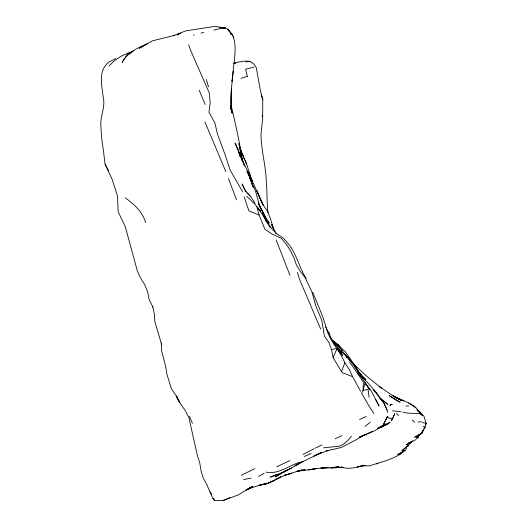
<?xml version="1.0" encoding="UTF-8"?>
<svg xmlns="http://www.w3.org/2000/svg" width="527" height="527" viewBox="0 0 527 527"><rect width="100%" height="100%" fill="white"/><g stroke="black" fill="none" stroke-linecap="round" stroke-linejoin="round"><path stroke-width="0.79" d="M234.008 63.431L236.854 62.384L244.475 61.086L249.963 61.303L253.856 64.129L256.26 67.594L260.542 91.171L262.769 99.359L262.683 118.114L261.003 134.115C261.122 150.465 266.023 166.242 266.346 182.592C267.222 192.599 266.827 202.697 267.933 212.71M233.02 36.198L233.257 36.686C236.906 47.766 234.146 59.531 233.217 70.842L233.158 71.224C232.223 85.143 228.935 99.498 232.117 113.312L230.714 105.459L231.043 109.873L231.439 88.628L231.445 107.64L231.36 106.5C235.655 124.642 239.884 142.692 242.236 161.216M418.313 436.731L418.207 438.108L416.534 438.062L417.377 436.692M233.158 71.224L231.972 81.244L232.124 79.999M338.782 349.921L346.726 356.239C353.828 364.223 358.676 373.847 365.046 382.444L363.077 390.454L361.693 393.267L368.986 406.04L374.005 413.583M424.762 426.817L422.476 432.634L414.565 437.298L421.211 433.596L425.137 427.245L426.198 423.234L423.807 415.948L417.562 410.559M312.814 292.287C317.3 304.217 323.143 315.64 326.233 328.064C329.592 341.048 339.77 350.475 344.796 362.767L341.542 371.766L333.117 357.616L331.523 349.559L328.894 342.379L324.368 336.028L321.845 320.475L316.002 306.371L311.773 291.563L305.212 277.775L300.403 271.55L296.398 264.976L293.895 257.736L290.581 250.859L286.398 244.357L281.24 238.283L271.932 234.021L264.877 229.173L259.067 214.996L256.866 206.604L252.749 201.946L246.669 196.275M333.117 357.616L337.135 348.281L342.484 355.455L337.767 349.19M392.437 419.117L394.795 413.669L391.317 420.783L392.437 419.117L391.851 418.194L388.992 418.267L387.47 416.567M425.566 424.578L426.198 423.234L422.259 422.595M422.621 430.645L421.211 433.596L422.476 432.634L416.534 438.062M377.793 428.247L383.07 425.335L387.457 416.449L383.07 425.335L375.349 430.473L359.295 437.305M133.772 50.849L128.153 53.062L122.132 62.43C127.191 52.647 137.534 47.904 147.204 43.84M408.675 445.111L402.114 450.559L408.675 445.111L412.825 440.849L406.284 444.828L416.106 439.505M407.694 446.718L408.669 445.453M351.397 436.132C348.044 440.5 344.283 444.788 338.749 446.257L323.545 447.831M405.704 449.32L406.627 448.365M404.235 450.592L400.448 454.294L393.682 457.713L385.211 460.993L369.229 465.868L362.135 465.763M108.937 65.994L114.814 60.374L121.243 56.139L128.153 53.062M364.961 426.475L370.231 422.259M404.472 450.289L398.926 454.63L405.283 450.196L397.246 454.57M127.336 55.144L131.256 52.72M377.859 428.306L387.523 424.051L390.105 422.239L387.457 423.761M283.19 472.33L275.259 476.961L286.207 470.321L282.722 472.607L291.286 468.095L283.19 472.33L289.916 468.806M314.323 448.602L303.045 454.432M258.586 476.461L264.225 473.167M386.133 424.525L380.718 427.344L388.86 423.247L382.154 426.811L383.551 426.165L377.859 428.201M385.85 424.011L377.879 428.537L385.85 424.011L387.523 424.051M146.539 44.209L139.187 48.26L152.481 40.842L174.674 35.289L173.205 35.757L185.86 30.856L215.102 26.35L226.979 28.438M403.926 450.941L405.283 450.196M321.424 452.456L294.949 465.558L303.045 461.336C292.623 467.508 281.886 473.292 270.364 477.152L277.294 474.148M115.723 58.51L108.997 62.034C97.521 70.697 101.981 86.191 103.397 98.22C105.281 107.192 100.512 115.406 100.802 124.339C101.158 132.363 101.671 140.399 103.14 148.311L105.057 164.114L111.961 178.93L117.501 195.846L118.2 211.874L125.255 226.623L137.442 271.267L140.669 278.184L144.747 284.732L147.692 291.774L149.167 299.455L152.982 307.294M241.287 475.308L254.811 468.635M360.02 436.962L372.418 431.415M315.37 448.055L321.852 444.94M276.721 466.823L289.791 460.611M321.411 452.429L313.868 456.007L327.932 450.486L326.45 450.914L341.344 447.469L356.18 439.768L364.091 435.078L359.934 436.916M359.546 419.499L366.272 416.435M335.073 438.754L341.911 435.71M152.639 306.266L154.339 313.855L154.813 321.602L161.506 344.032L161.321 342.932L161.684 351.101L165.59 366.048L166.802 373.847L171.301 388.537L175.774 395.257L179.766 402.575L176.354 395.836L179.694 402.707L184.865 409.953L188.857 417.45L197.394 455.618L199.759 462.917L201.004 470.703L203.244 478.048L206.907 484.774L212.961 498.786L214.621 500.459L222.842 500.65L229.772 497.646M304.25 456.448L311.226 453.576M300.047 462.113C288.816 465.519 278.203 474.814 265.937 472.1M383.07 425.335L384.506 424.782M234.021 63.503L235.444 63.003L233.975 63.411M359.934 436.817L365.639 434.801M222.842 500.65L238.441 494.84L251.491 486.816L246.346 490.13L253.039 486.546L247.637 489.227L256.227 486.243L265.088 483.898L258.302 485.407L268.171 483.325L274.969 479.992L266.682 483.746L261.122 484.82L268.171 483.325L266.682 483.746L273.678 480.887L280.786 476.698L275.628 479.656L283.17 476.039L291.82 473.18L284.514 475.255L301.984 469.959L297.557 471.112M376.594 463.938L378.05 463.437M408.293 442.917L412.022 441.666M240.944 78.358L247.308 76.31L247.664 76.731M193.409 35.157L194.127 34.94M213.857 30.144L218.481 28.919L225.022 28.023L219.449 27.371M357.346 466.902L363.973 465.163C356.72 467.62 348.617 469.583 341.101 467.1M331.523 349.559L337.135 348.281M296.2 471.711L305.179 469.662L299.863 470.618M243.606 479.603L251.148 478.108M201.057 32.997L203.765 32.496M297.584 471.033L307.024 470.137L316.2 468.582L308.558 469.82L317.801 468.437L328.888 467.528L320.95 468.022L330.686 467.877L338.459 466.487L337.959 466.573M357.372 466.955L365.745 465.46L362.102 465.723M245.74 61.969L249.963 61.303M254.027 67.12L245.536 69.208L247.308 76.31M341.832 467.093L332.458 468.154L330.686 467.877M418.089 422.055L421.402 421.791M336.186 467.225L337.8 467.185M405.895 406.014L408.708 405.961M392.431 410.79L400.988 411.765M336.088 467.33L343.064 467.469L341.542 467.12M219.377 27.325L225.556 27.957M419.709 412.885L421.297 414.683L420.829 413.715C414.815 412.97 408.675 413.86 402.76 412.173M230.582 34.321L232.526 34.65L227.677 29.104L232.842 35.691L227.677 29.104M423.188 426.527L425.137 427.245M341.918 372.431L352.596 376.673L360.62 391.324M259.067 214.996L248.902 210.859L244.12 196.907M394.802 396.884L401.726 400.685L392.589 395.573L403.682 401.014L394.848 397.055C404.321 400.961 415.23 404.374 420.829 413.715M396.712 400.52L400.112 402.213L389.315 395.665L396.041 400.079M332.735 340.949L337.761 344.177L342.069 350.626L341.443 349.724M408.695 402.964L415.889 407.542M394.11 396.502L379.111 386.456L381.41 388.05L365.224 375L354.144 364.361L345.257 351.588L338.677 345.765M333.117 341.819L335.706 343.611L333.367 341.562M333.723 342.003L334.961 342.925M396.409 413.563L398.794 415.375M380.988 399.137L387.892 404.446L379.493 397.43L384.354 403.636L378.926 396.502M125.4 198.04C134.227 204.16 142.54 211.861 145.61 222.519M358.307 371.878L361.147 374.42L357.313 370.553M332.754 340.396L335.106 342.543M357.84 373.07C366.357 380.962 374.526 389.532 380.738 399.387M412.266 420.006L414.709 422.265M419.512 412.799L422.292 415.434L417.048 409.802M338.578 345.725L340.679 347.715L337.833 344.289M333.321 341.806L340.903 348.775L347.286 357.556M359.816 373.821L365.843 379.519L361.812 376.12L358.531 372.102L364.48 378.933L359.249 372.892L355.218 366.324L359.394 373.142M247.163 193.007L250.872 196.795L255.147 203.257M333.802 343.624L339.46 349.48L342.148 353.077M257.986 208.692L260.378 211.195L256.866 206.604M338.683 346.759L335.93 343.802L340.903 348.775L334.125 342.227L330.133 337.214M250.872 196.795L245.193 190.669L242.104 183.976L246.102 191.927M417.061 409.874L418.122 411.08M377.879 395.006L373.281 389.46L378.346 395.573M347.128 357.293L346.087 356.021L346.924 357.293M258.032 207.967L271.352 228.31L276.616 233.639L283.737 238.369L289.125 244.745C296.885 254.982 299.31 267.788 306.187 278.526M242.815 191.986L230.154 170.181L225.404 155.603L217.48 134.082L214.838 122.751L208.962 112.31L210.181 102.778L209.278 92.923L191.222 51.758L188.64 44.736M264.771 216.814L269.225 223.191L264.284 215.846L268.111 222.499L258.375 202.875M349.546 361.878L363.334 382.009L363.077 390.454L368.05 389.46L369.091 397.332M346.634 356.838L344.862 354.223L354.664 365.389L359.249 372.892M344.796 362.767L349.361 369.519L352.596 376.673M266.095 221.096L270.338 227.572M365.046 382.444L369.835 389.861L365.343 383.491L371.015 390.52L379.084 406.007L375.507 399.242M210.069 491.724L211.689 494.431M265.246 219.443L266.339 221.353M325.673 327.056L329.401 333.756L331.575 339.955M328.888 332.8L329.401 333.756M213.494 498.358L214.621 500.459M105.057 164.114L108.555 170.913M261.399 210.161L258.5 203.705M262.103 211.551L263.157 213.633M240.536 150.505L246.656 164.002L250.859 177.645L259.923 198.31L263.098 204.924L256.721 190.557L262.887 204.516L267.821 211.867L270.549 219.008L273.585 229.298M240.437 150.063L246.656 164.002M248.889 172.645L252.729 181.874M387.035 409.894L384.137 403.702L386.97 409.637L387.747 412.648M249.442 174.167L250.081 175.55L248.948 172.474M239.943 148.766L243.276 155.972M320.686 329.092L299.547 279.31L297.393 272.38M263.309 213.916L266.484 220.853L263.019 212.862L264.969 218.672M225.852 171.637L204.917 121.895M276.108 233.856L271.767 224.443L273.085 228.033M189.41 416.29L192.467 423.286M244.436 165.392L235.042 142.988L238.244 149.918L240.035 156.407L238.323 150.393C241.3 160.412 247.828 168.969 250.365 179.114L247.848 171.881L252.4 185.017L250.108 178.04L247.031 171.064L250.424 178.844L250.108 178.04L253.362 187.381M205.168 104.511L199.213 90.301M244.739 166.097L242.249 160.03L240.905 153.469L242.499 161.42M266.543 221.801L262.644 211.847L259.58 206.037L255.569 191.136L252.334 184.219L252.934 186.499M289.975 275.298L276.181 240.016M228.514 178.673L236.511 199.779M265.496 218.929L266.333 221.241M261.214 94.715L262.769 99.359M262.071 115.209L262.518 116.744M206.334 79.478L208.508 86.856M239.021 143.687L241.801 155.439L240.147 149.51M238.942 143.502L242.499 161.512M241.267 152.613L240.404 148.831L241.3 152.79M240.635 149.905L240.958 151.433M272.354 226.544L272.228 225.424L272.373 226.834M233.257 36.686L233.303 37.845M390.467 404.499L389.973 405.836L391.014 404.321L392.2 404.525L390.467 404.499M178.949 33.912L177.401 35.006L180.3 33.155L178.949 33.912M361.746 376.653L359.401 374.954L361.753 376.66M349.941 360.303L344.862 354.223L349.941 360.303"/></g></svg>
